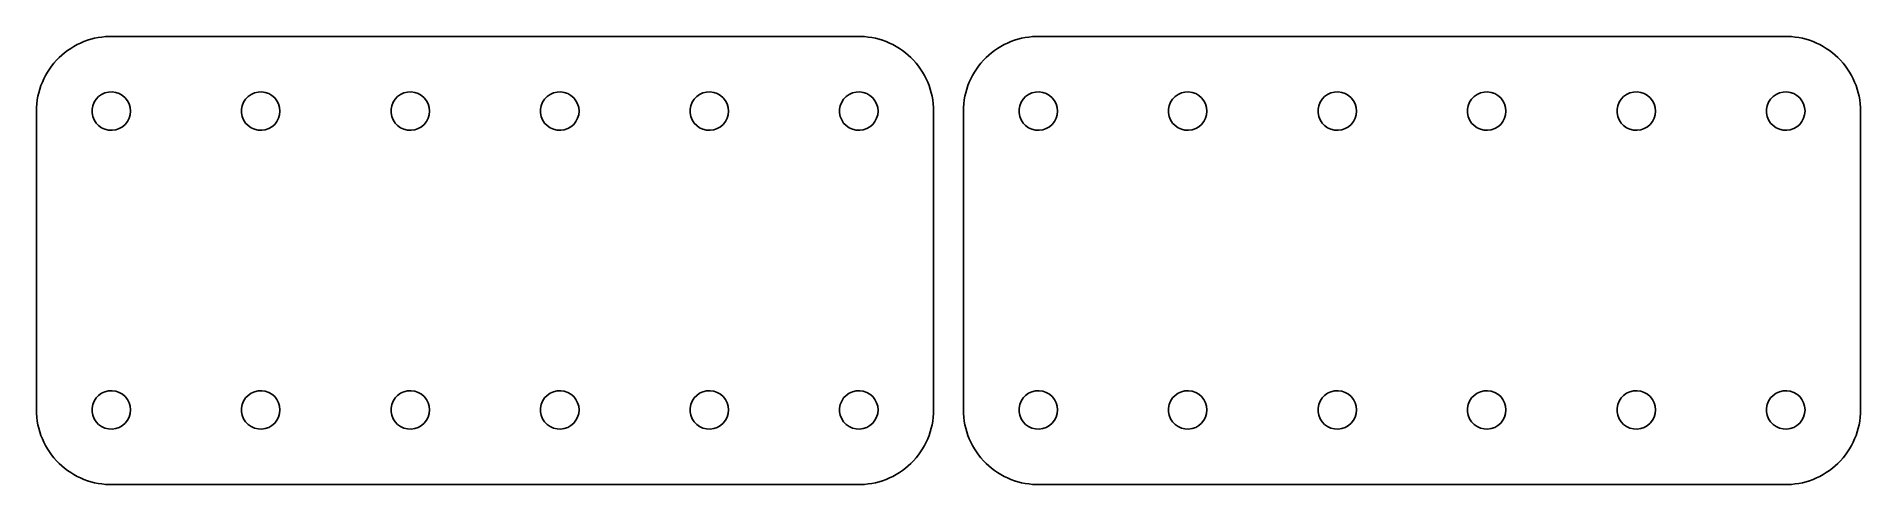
# Model space of a CAD drawing. Header units: metres. Extents: x -132 to 112, y -30 to 30.
import ezdxf

# ---------------------------------------------------------------- set-up
doc = ezdxf.new("R2010")
doc.units = ezdxf.units.M

msp = doc.modelspace()

# ---------------------------------------------------------------- linework, layer by layer
for p, q in [((-125.653, 29.3087), (-126.113, 29.1151)), ((-125.185, 29.4793), (-125.653, 29.3087)), ((-124.708, 29.6262), (-125.185, 29.4793)), ((-124.225, 29.7493), (-124.708, 29.6262)), ((-123.736, 29.8481), (-124.225, 29.7493)), ((-123.243, 29.9224), (-123.736, 29.8481)), ((-122.747, 29.972), (-123.243, 29.9224)), ((-122.249, 29.9969), (-122.747, 29.972)), ((-21.7507, 29.9969), (-122.249, 29.9969)), ((-21.2527, 29.972), (-21.7507, 29.9969)), ((-20.7566, 29.9224), (-21.2527, 29.972)), ((-20.2635, 29.8481), (-20.7566, 29.9224)), ((-19.7748, 29.7493), (-20.2635, 29.8481)), ((-19.2916, 29.6262), (-19.7748, 29.7493)), ((-18.8151, 29.4793), (-19.2916, 29.6262)), ((-18.3466, 29.3087), (-18.8151, 29.4793)), ((-17.8871, 29.1151), (-18.3466, 29.3087)), ((-1.6534, 29.3087), (-2.11287, 29.1151)), ((-1.18486, 29.4793), (-1.6534, 29.3087)), ((-0.7084, 29.6262), (-1.18486, 29.4793)), ((-0.2252, 29.7493), (-0.7084, 29.6262)), ((0.2635, 29.8481), (-0.2252, 29.7493)), ((0.75656, 29.9224), (0.2635, 29.8481)), ((1.25269, 29.972), (0.75656, 29.9224)), ((1.75069, 29.9969), (1.25269, 29.972)), ((102.249, 29.9969), (1.75069, 29.9969)), ((102.747, 29.972), (102.249, 29.9969)), ((103.243, 29.9224), (102.747, 29.972)), ((103.736, 29.8481), (103.243, 29.9224)), ((104.225, 29.7493), (103.736, 29.8481)), ((104.708, 29.6262), (104.225, 29.7493)), ((105.185, 29.4793), (104.708, 29.6262)), ((105.653, 29.3087), (105.185, 29.4793)), ((106.113, 29.1151), (105.653, 29.3087)), ((-128.982, 27.1587), (-129.331, 26.8017)), ((-128.617, 27.4978), (-128.982, 27.1587)), ((-128.235, 27.8183), (-128.617, 27.4978)), ((-127.837, 28.1194), (-128.235, 27.8183)), ((-127.425, 28.4003), (-127.837, 28.1194)), ((-127, 28.6602), (-127.425, 28.4003)), ((-126.562, 28.8987), (-127, 28.6602)), ((-126.113, 29.1151), (-126.562, 28.8987)), ((-17.4379, 28.8987), (-17.8871, 29.1151)), ((-17, 28.6602), (-17.4379, 28.8987)), ((-16.5745, 28.4003), (-17, 28.6602)), ((-16.1626, 28.1194), (-16.5745, 28.4003)), ((-15.7651, 27.8183), (-16.1626, 28.1194)), ((-15.3831, 27.4978), (-15.7651, 27.8183)), ((-15.0176, 27.1587), (-15.3831, 27.4978)), ((-14.6695, 26.8017), (-15.0176, 27.1587)), ((-4.98236, 27.1587), (-5.33051, 26.8017)), ((-4.61685, 27.4978), (-4.98236, 27.1587)), ((-4.23489, 27.8183), (-4.61685, 27.4978)), ((-3.83743, 28.1194), (-4.23489, 27.8183)), ((-3.42546, 28.4003), (-3.83743, 28.1194)), ((-3, 28.6602), (-3.42546, 28.4003)), ((-2.5621, 28.8987), (-3, 28.6602)), ((-2.11287, 29.1151), (-2.5621, 28.8987)), ((106.562, 28.8987), (106.113, 29.1151)), ((107, 28.6602), (106.562, 28.8987)), ((107.425, 28.4003), (107, 28.6602)), ((107.837, 28.1194), (107.425, 28.4003)), ((108.235, 27.8183), (107.837, 28.1194)), ((108.617, 27.4978), (108.235, 27.8183)), ((108.982, 27.1587), (108.617, 27.4978)), ((109.331, 26.8017), (108.982, 27.1587)), ((-130.782, 24.7825), (-131.01, 24.3388)), ((-130.533, 25.2143), (-130.782, 24.7825)), ((-130.262, 25.6332), (-130.533, 25.2143)), ((-129.971, 26.038), (-130.262, 25.6332)), ((-129.66, 26.4279), (-129.971, 26.038)), ((-129.331, 26.8017), (-129.66, 26.4279)), ((-14.3396, 26.4279), (-14.6695, 26.8017)), ((-14.0287, 26.038), (-14.3396, 26.4279)), ((-13.7376, 25.6332), (-14.0287, 26.038)), ((-13.4671, 25.2143), (-13.7376, 25.6332)), ((-13.2178, 24.7825), (-13.4671, 25.2143)), ((-12.9903, 24.3388), (-13.2178, 24.7825)), ((-6.78221, 24.7825), (-7.00967, 24.3388)), ((-6.5329, 25.2143), (-6.78221, 24.7825)), ((-6.26237, 25.6332), (-6.5329, 25.2143)), ((-5.97131, 26.038), (-6.26237, 25.6332)), ((-5.66043, 26.4279), (-5.97131, 26.038)), ((-5.33051, 26.8017), (-5.66043, 26.4279)), ((109.66, 26.4279), (109.331, 26.8017)), ((109.971, 26.038), (109.66, 26.4279)), ((110.262, 25.6332), (109.971, 26.038)), ((110.533, 25.2143), (110.262, 25.6332)), ((110.782, 24.7825), (110.533, 25.2143)), ((111.01, 24.3388), (110.782, 24.7825)), ((-131.802, 21.9815), (-131.888, 21.4904)), ((-131.691, 22.4676), (-131.802, 21.9815)), ((-131.556, 22.9475), (-131.691, 22.4676)), ((-131.397, 23.4202), (-131.556, 22.9475)), ((-131.215, 23.8843), (-131.397, 23.4202)), ((-131.01, 24.3388), (-131.215, 23.8843)), ((-123.686, 21.946), (-123.287, 22.23)), ((-123.287, 22.23), (-122.842, 22.4334)), ((-122.842, 22.4334), (-122.366, 22.5488)), ((-122.366, 22.5488), (-121.877, 22.5721)), ((-121.877, 22.5721), (-121.393, 22.5024)), ((-121.393, 22.5024), (-120.93, 22.3423)), ((-120.93, 22.3423), (-120.506, 22.0975)), ((-120.506, 22.0975), (-120.136, 21.7769)), ((-103.686, 21.946), (-103.287, 22.23)), ((-103.287, 22.23), (-102.842, 22.4334)), ((-102.842, 22.4334), (-102.366, 22.5488)), ((-102.366, 22.5488), (-101.877, 22.5721)), ((-101.877, 22.5721), (-101.393, 22.5024)), ((-101.393, 22.5024), (-100.93, 22.3423)), ((-100.93, 22.3423), (-100.506, 22.0975)), ((-100.506, 22.0975), (-100.136, 21.7769)), ((-83.6863, 21.946), (-83.2875, 22.23)), ((-83.2875, 22.23), (-82.8422, 22.4334)), ((-82.8422, 22.4334), (-82.3665, 22.5488)), ((-82.3665, 22.5488), (-81.8775, 22.5721)), ((-81.8775, 22.5721), (-81.3929, 22.5024)), ((-81.3929, 22.5024), (-80.9303, 22.3423)), ((-80.9303, 22.3423), (-80.5063, 22.0975)), ((-80.5063, 22.0975), (-80.1364, 21.7769)), ((-63.6863, 21.946), (-63.2875, 22.23)), ((-63.2875, 22.23), (-62.8422, 22.4334)), ((-62.8422, 22.4334), (-62.3665, 22.5488)), ((-62.3665, 22.5488), (-61.8775, 22.5721)), ((-61.8775, 22.5721), (-61.3929, 22.5024)), ((-61.3929, 22.5024), (-60.9303, 22.3423)), ((-60.9303, 22.3423), (-60.5063, 22.0975)), ((-60.5063, 22.0975), (-60.1364, 21.7769)), ((-43.6863, 21.946), (-43.2875, 22.23)), ((-43.2875, 22.23), (-42.8422, 22.4334)), ((-42.8422, 22.4334), (-42.3665, 22.5488)), ((-42.3665, 22.5488), (-41.8775, 22.5721)), ((-41.8775, 22.5721), (-41.3929, 22.5024)), ((-41.3929, 22.5024), (-40.9303, 22.3423)), ((-40.9303, 22.3423), (-40.5063, 22.0975)), ((-40.5063, 22.0975), (-40.1364, 21.7769)), ((-23.6863, 21.946), (-23.2875, 22.23)), ((-23.2875, 22.23), (-22.8422, 22.4334)), ((-22.8422, 22.4334), (-22.3665, 22.5488)), ((-22.3665, 22.5488), (-21.8775, 22.5721)), ((-21.8775, 22.5721), (-21.3929, 22.5024)), ((-21.3929, 22.5024), (-20.9303, 22.3423)), ((-20.9303, 22.3423), (-20.5063, 22.0975)), ((-20.5063, 22.0975), (-20.1364, 21.7769)), ((-12.7852, 23.8843), (-12.9903, 24.3388)), ((-12.6031, 23.4202), (-12.7852, 23.8843)), ((-12.4443, 22.9475), (-12.6031, 23.4202)), ((-12.3092, 22.4676), (-12.4443, 22.9475)), ((-12.1983, 21.9815), (-12.3092, 22.4676)), ((-12.1117, 21.4904), (-12.1983, 21.9815)), ((-7.80171, 21.9815), (-7.88831, 21.4904)), ((-7.69077, 22.4676), (-7.80171, 21.9815)), ((-7.55573, 22.9475), (-7.69077, 22.4676)), ((-7.39691, 23.4202), (-7.55573, 22.9475)), ((-7.21475, 23.8843), (-7.39691, 23.4202)), ((-7.00967, 24.3388), (-7.21475, 23.8843)), ((0.31372, 21.946), (0.71249, 22.23)), ((0.71249, 22.23), (1.15779, 22.4334)), ((1.15779, 22.4334), (1.63353, 22.5488)), ((1.63353, 22.5488), (2.12251, 22.5721)), ((2.12251, 22.5721), (2.60707, 22.5024)), ((2.60707, 22.5024), (3.06969, 22.3423)), ((3.06969, 22.3423), (3.49364, 22.0975)), ((3.49364, 22.0975), (3.8636, 21.7769)), ((20.3137, 21.946), (20.7125, 22.23)), ((20.7125, 22.23), (21.1578, 22.4334)), ((21.1578, 22.4334), (21.6335, 22.5488)), ((21.6335, 22.5488), (22.1225, 22.5721)), ((22.1225, 22.5721), (22.6071, 22.5024)), ((22.6071, 22.5024), (23.0697, 22.3423)), ((23.0697, 22.3423), (23.4936, 22.0975)), ((23.4936, 22.0975), (23.8636, 21.7769)), ((40.3137, 21.946), (40.7125, 22.23)), ((40.7125, 22.23), (41.1578, 22.4334)), ((41.1578, 22.4334), (41.6335, 22.5488)), ((41.6335, 22.5488), (42.1225, 22.5721)), ((42.1225, 22.5721), (42.6071, 22.5024)), ((42.6071, 22.5024), (43.0697, 22.3423)), ((43.0697, 22.3423), (43.4936, 22.0975)), ((43.4936, 22.0975), (43.8636, 21.7769)), ((60.3137, 21.946), (60.7125, 22.23)), ((60.7125, 22.23), (61.1578, 22.4334)), ((61.1578, 22.4334), (61.6335, 22.5488)), ((61.6335, 22.5488), (62.1225, 22.5721)), ((62.1225, 22.5721), (62.6071, 22.5024)), ((62.6071, 22.5024), (63.0697, 22.3423)), ((63.0697, 22.3423), (63.4936, 22.0975)), ((63.4936, 22.0975), (63.8636, 21.7769)), ((80.3137, 21.946), (80.7125, 22.23)), ((80.7125, 22.23), (81.1578, 22.4334)), ((81.1578, 22.4334), (81.6335, 22.5488)), ((81.6335, 22.5488), (82.1225, 22.5721)), ((82.1225, 22.5721), (82.6071, 22.5024)), ((82.6071, 22.5024), (83.0697, 22.3423)), ((83.0697, 22.3423), (83.4936, 22.0975)), ((83.4936, 22.0975), (83.8636, 21.7769)), ((100.314, 21.946), (100.712, 22.23)), ((100.712, 22.23), (101.158, 22.4334)), ((101.158, 22.4334), (101.634, 22.5488)), ((101.634, 22.5488), (102.123, 22.5721)), ((102.123, 22.5721), (102.607, 22.5024)), ((102.607, 22.5024), (103.07, 22.3423)), ((103.07, 22.3423), (103.494, 22.0975)), ((103.494, 22.0975), (103.864, 21.7769)), ((111.215, 23.8843), (111.01, 24.3388)), ((111.397, 23.4202), (111.215, 23.8843)), ((111.556, 22.9475), (111.397, 23.4202)), ((111.691, 22.4676), (111.556, 22.9475)), ((111.802, 21.9815), (111.691, 22.4676)), ((111.888, 21.4904), (111.802, 21.9815)), ((-131.988, 20.4985), (-132, 20)), ((-132, 20), (-132, -20)), ((-131.95, 20.9957), (-131.988, 20.4985)), ((-131.888, 21.4904), (-131.95, 20.9957)), ((-124.563, 20.2448), (-124.471, 20.7254)), ((-124.563, 19.7552), (-124.563, 20.2448)), ((-124.471, 19.2745), (-124.563, 19.7552)), ((-124.471, 20.7254), (-124.289, 21.1799)), ((-124.289, 21.1799), (-124.024, 21.5918)), ((-124.024, 21.5918), (-123.686, 21.946)), ((-120.136, 21.7769), (-119.834, 21.3922)), ((-119.834, 21.3922), (-119.609, 20.957)), ((-119.609, 20.957), (-119.472, 20.4873)), ((-119.472, 20.4873), (-119.425, 20)), ((-119.425, 20), (-119.472, 19.5127)), ((-104.563, 20.2448), (-104.471, 20.7254)), ((-104.563, 19.7552), (-104.563, 20.2448)), ((-104.471, 19.2745), (-104.563, 19.7552)), ((-104.471, 20.7254), (-104.289, 21.1799)), ((-104.289, 21.1799), (-104.024, 21.5918)), ((-104.024, 21.5918), (-103.686, 21.946)), ((-100.136, 21.7769), (-99.8338, 21.3922)), ((-99.8338, 21.3922), (-99.6095, 20.957)), ((-99.6095, 20.957), (-99.4715, 20.4873)), ((-99.4715, 20.4873), (-99.425, 20)), ((-99.425, 20), (-99.4715, 19.5127)), ((-84.5633, 20.2448), (-84.4707, 20.7254)), ((-84.5633, 19.7552), (-84.5633, 20.2448)), ((-84.4707, 19.2745), (-84.5633, 19.7552)), ((-84.4707, 20.7254), (-84.2887, 21.1799)), ((-84.2887, 21.1799), (-84.0241, 21.5918)), ((-84.0241, 21.5918), (-83.6863, 21.946)), ((-80.1364, 21.7769), (-79.8338, 21.3922)), ((-79.8338, 21.3922), (-79.6095, 20.957)), ((-79.6095, 20.957), (-79.4715, 20.4873)), ((-79.4715, 20.4873), (-79.425, 20)), ((-79.425, 20), (-79.4715, 19.5127)), ((-64.5633, 20.2448), (-64.4707, 20.7254)), ((-64.5633, 19.7552), (-64.5633, 20.2448)), ((-64.4707, 19.2745), (-64.5633, 19.7552)), ((-64.4707, 20.7254), (-64.2887, 21.1799)), ((-64.2887, 21.1799), (-64.0241, 21.5918)), ((-64.0241, 21.5918), (-63.6863, 21.946)), ((-60.1364, 21.7769), (-59.8338, 21.3922)), ((-59.8338, 21.3922), (-59.6095, 20.957)), ((-59.6095, 20.957), (-59.4715, 20.4873)), ((-59.4715, 20.4873), (-59.425, 20)), ((-59.425, 20), (-59.4715, 19.5127)), ((-44.5633, 20.2448), (-44.4707, 20.7254)), ((-44.5633, 19.7552), (-44.5633, 20.2448)), ((-44.4707, 19.2745), (-44.5633, 19.7552)), ((-44.4707, 20.7254), (-44.2887, 21.1799)), ((-44.2887, 21.1799), (-44.0241, 21.5918)), ((-44.0241, 21.5918), (-43.6863, 21.946)), ((-40.1364, 21.7769), (-39.8338, 21.3922)), ((-39.8338, 21.3922), (-39.6095, 20.957)), ((-39.6095, 20.957), (-39.4715, 20.4873)), ((-39.4715, 20.4873), (-39.425, 20)), ((-39.425, 20), (-39.4715, 19.5127)), ((-24.5633, 20.2448), (-24.4707, 20.7254)), ((-24.5633, 19.7552), (-24.5633, 20.2448)), ((-24.4707, 19.2745), (-24.5633, 19.7552)), ((-24.4707, 20.7254), (-24.2887, 21.1799)), ((-24.2887, 21.1799), (-24.0241, 21.5918)), ((-24.0241, 21.5918), (-23.6863, 21.946)), ((-20.1364, 21.7769), (-19.8338, 21.3922)), ((-19.8338, 21.3922), (-19.6095, 20.957)), ((-19.6095, 20.957), (-19.4715, 20.4873)), ((-19.4715, 20.4873), (-19.425, 20)), ((-19.425, 20), (-19.4715, 19.5127)), ((-12.0497, 20.9957), (-12.1117, 21.4904)), ((-12.0124, 20.4985), (-12.0497, 20.9957)), ((-12, 20), (-12.0124, 20.4985)), ((-12, -20), (-12, 20)), ((-7.98756, 20.4985), (-8, 20)), ((-8, 20), (-8, -20)), ((-7.9503, 20.9957), (-7.98756, 20.4985)), ((-7.88831, 21.4904), (-7.9503, 20.9957)), ((-0.56334, 20.2448), (-0.47069, 20.7254)), ((-0.56334, 19.7552), (-0.56334, 20.2448)), ((-0.47069, 19.2745), (-0.56334, 19.7552)), ((-0.47069, 20.7254), (-0.28874, 21.1799)), ((-0.28874, 21.1799), (-0.02408, 21.5918)), ((-0.02408, 21.5918), (0.31372, 21.946)), ((3.8636, 21.7769), (4.16621, 21.3922)), ((4.16621, 21.3922), (4.39053, 20.957)), ((4.39053, 20.957), (4.52846, 20.4873)), ((4.52846, 20.4873), (4.575, 20)), ((4.575, 20), (4.52846, 19.5127)), ((19.4367, 20.2448), (19.5293, 20.7254)), ((19.4367, 19.7552), (19.4367, 20.2448)), ((19.5293, 19.2745), (19.4367, 19.7552)), ((19.5293, 20.7254), (19.7112, 21.1799)), ((19.7112, 21.1799), (19.9759, 21.5918)), ((19.9759, 21.5918), (20.3137, 21.946)), ((23.8636, 21.7769), (24.1662, 21.3922)), ((24.1662, 21.3922), (24.3905, 20.957)), ((24.3905, 20.957), (24.5285, 20.4873)), ((24.5285, 20.4873), (24.575, 20)), ((24.575, 20), (24.5285, 19.5127)), ((39.4367, 20.2448), (39.5293, 20.7254)), ((39.4367, 19.7552), (39.4367, 20.2448)), ((39.5293, 19.2745), (39.4367, 19.7552)), ((39.5293, 20.7254), (39.7112, 21.1799)), ((39.7112, 21.1799), (39.9759, 21.5918)), ((39.9759, 21.5918), (40.3137, 21.946)), ((43.8636, 21.7769), (44.1662, 21.3922)), ((44.1662, 21.3922), (44.3905, 20.957)), ((44.3905, 20.957), (44.5285, 20.4873)), ((44.5285, 20.4873), (44.575, 20)), ((44.575, 20), (44.5285, 19.5127)), ((59.4367, 20.2448), (59.5293, 20.7254)), ((59.4367, 19.7552), (59.4367, 20.2448)), ((59.5293, 19.2745), (59.4367, 19.7552)), ((59.5293, 20.7254), (59.7112, 21.1799)), ((59.7112, 21.1799), (59.9759, 21.5918)), ((59.9759, 21.5918), (60.3137, 21.946)), ((63.8636, 21.7769), (64.1662, 21.3922)), ((64.1662, 21.3922), (64.3905, 20.957)), ((64.3905, 20.957), (64.5285, 20.4873)), ((64.5285, 20.4873), (64.575, 20)), ((64.575, 20), (64.5285, 19.5127)), ((79.4367, 20.2448), (79.5293, 20.7254)), ((79.4367, 19.7552), (79.4367, 20.2448)), ((79.5293, 19.2745), (79.4367, 19.7552)), ((79.5293, 20.7254), (79.7112, 21.1799)), ((79.7112, 21.1799), (79.9759, 21.5918)), ((79.9759, 21.5918), (80.3137, 21.946)), ((83.8636, 21.7769), (84.1662, 21.3922)), ((84.1662, 21.3922), (84.3905, 20.957)), ((84.3905, 20.957), (84.5285, 20.4873)), ((84.5285, 20.4873), (84.575, 20)), ((84.575, 20), (84.5285, 19.5127)), ((99.4367, 20.2448), (99.5293, 20.7254)), ((99.4367, 19.7552), (99.4367, 20.2448)), ((99.5293, 19.2745), (99.4367, 19.7552)), ((99.5293, 20.7254), (99.7112, 21.1799)), ((99.7112, 21.1799), (99.9759, 21.5918)), ((99.9759, 21.5918), (100.314, 21.946)), ((103.864, 21.7769), (104.166, 21.3922)), ((104.166, 21.3922), (104.391, 20.957)), ((104.391, 20.957), (104.528, 20.4873)), ((104.528, 20.4873), (104.575, 20)), ((104.575, 20), (104.528, 19.5127)), ((111.95, 20.9957), (111.888, 21.4904)), ((111.988, 20.4985), (111.95, 20.9957)), ((112, 20), (111.988, 20.4985)), ((112, -20), (112, 20)), ((-124.289, 18.8201), (-124.471, 19.2745)), ((-124.024, 18.4082), (-124.289, 18.8201)), ((-123.686, 18.0539), (-124.024, 18.4082)), ((-123.287, 17.77), (-123.686, 18.0539)), ((-122.842, 17.5666), (-123.287, 17.77)), ((-122.366, 17.4512), (-122.842, 17.5666)), ((-121.877, 17.4279), (-122.366, 17.4512)), ((-121.393, 17.4976), (-121.877, 17.4279)), ((-120.93, 17.6577), (-121.393, 17.4976)), ((-120.506, 17.9025), (-120.93, 17.6577)), ((-120.136, 18.223), (-120.506, 17.9025)), ((-119.834, 18.6078), (-120.136, 18.223)), ((-119.609, 19.043), (-119.834, 18.6078)), ((-119.472, 19.5127), (-119.609, 19.043)), ((-104.289, 18.8201), (-104.471, 19.2745)), ((-104.024, 18.4082), (-104.289, 18.8201)), ((-103.686, 18.0539), (-104.024, 18.4082)), ((-103.287, 17.77), (-103.686, 18.0539)), ((-102.842, 17.5666), (-103.287, 17.77)), ((-102.366, 17.4512), (-102.842, 17.5666)), ((-101.877, 17.4279), (-102.366, 17.4512)), ((-101.393, 17.4976), (-101.877, 17.4279)), ((-100.93, 17.6577), (-101.393, 17.4976)), ((-100.506, 17.9025), (-100.93, 17.6577)), ((-100.136, 18.223), (-100.506, 17.9025)), ((-99.8338, 18.6078), (-100.136, 18.223)), ((-99.6095, 19.043), (-99.8338, 18.6078)), ((-99.4715, 19.5127), (-99.6095, 19.043)), ((-84.2887, 18.8201), (-84.4707, 19.2745)), ((-84.0241, 18.4082), (-84.2887, 18.8201)), ((-83.6863, 18.0539), (-84.0241, 18.4082)), ((-83.2875, 17.77), (-83.6863, 18.0539)), ((-82.8422, 17.5666), (-83.2875, 17.77)), ((-82.3665, 17.4512), (-82.8422, 17.5666)), ((-81.8775, 17.4279), (-82.3665, 17.4512)), ((-81.3929, 17.4976), (-81.8775, 17.4279)), ((-80.9303, 17.6577), (-81.3929, 17.4976)), ((-80.5063, 17.9025), (-80.9303, 17.6577)), ((-80.1364, 18.223), (-80.5063, 17.9025)), ((-79.8338, 18.6078), (-80.1364, 18.223)), ((-79.6095, 19.043), (-79.8338, 18.6078)), ((-79.4715, 19.5127), (-79.6095, 19.043)), ((-64.2887, 18.8201), (-64.4707, 19.2745)), ((-64.0241, 18.4082), (-64.2887, 18.8201)), ((-63.6863, 18.0539), (-64.0241, 18.4082)), ((-63.2875, 17.77), (-63.6863, 18.0539)), ((-62.8422, 17.5666), (-63.2875, 17.77)), ((-62.3665, 17.4512), (-62.8422, 17.5666)), ((-61.8775, 17.4279), (-62.3665, 17.4512)), ((-61.3929, 17.4976), (-61.8775, 17.4279)), ((-60.9303, 17.6577), (-61.3929, 17.4976)), ((-60.5063, 17.9025), (-60.9303, 17.6577)), ((-60.1364, 18.223), (-60.5063, 17.9025)), ((-59.8338, 18.6078), (-60.1364, 18.223)), ((-59.6095, 19.043), (-59.8338, 18.6078)), ((-59.4715, 19.5127), (-59.6095, 19.043)), ((-44.2887, 18.8201), (-44.4707, 19.2745)), ((-44.0241, 18.4082), (-44.2887, 18.8201)), ((-43.6863, 18.0539), (-44.0241, 18.4082)), ((-43.2875, 17.77), (-43.6863, 18.0539)), ((-42.8422, 17.5666), (-43.2875, 17.77)), ((-42.3665, 17.4512), (-42.8422, 17.5666)), ((-41.8775, 17.4279), (-42.3665, 17.4512)), ((-41.3929, 17.4976), (-41.8775, 17.4279)), ((-40.9303, 17.6577), (-41.3929, 17.4976)), ((-40.5063, 17.9025), (-40.9303, 17.6577)), ((-40.1364, 18.223), (-40.5063, 17.9025)), ((-39.8338, 18.6078), (-40.1364, 18.223)), ((-39.6095, 19.043), (-39.8338, 18.6078)), ((-39.4715, 19.5127), (-39.6095, 19.043)), ((-24.2887, 18.8201), (-24.4707, 19.2745)), ((-24.0241, 18.4082), (-24.2887, 18.8201)), ((-23.6863, 18.0539), (-24.0241, 18.4082)), ((-23.2875, 17.77), (-23.6863, 18.0539)), ((-22.8422, 17.5666), (-23.2875, 17.77)), ((-22.3665, 17.4512), (-22.8422, 17.5666)), ((-21.8775, 17.4279), (-22.3665, 17.4512)), ((-21.3929, 17.4976), (-21.8775, 17.4279)), ((-20.9303, 17.6577), (-21.3929, 17.4976)), ((-20.5063, 17.9025), (-20.9303, 17.6577)), ((-20.1364, 18.223), (-20.5063, 17.9025)), ((-19.8338, 18.6078), (-20.1364, 18.223)), ((-19.6095, 19.043), (-19.8338, 18.6078)), ((-19.4715, 19.5127), (-19.6095, 19.043)), ((-0.28874, 18.8201), (-0.47069, 19.2745)), ((-0.02408, 18.4082), (-0.28874, 18.8201)), ((0.31372, 18.0539), (-0.02408, 18.4082)), ((0.71249, 17.77), (0.31372, 18.0539)), ((1.15779, 17.5666), (0.71249, 17.77)), ((1.63353, 17.4512), (1.15779, 17.5666)), ((2.12251, 17.4279), (1.63353, 17.4512)), ((2.60707, 17.4976), (2.12251, 17.4279)), ((3.06969, 17.6577), (2.60707, 17.4976)), ((3.49364, 17.9025), (3.06969, 17.6577)), ((3.8636, 18.223), (3.49364, 17.9025)), ((4.16621, 18.6078), (3.8636, 18.223)), ((4.39053, 19.043), (4.16621, 18.6078)), ((4.52846, 19.5127), (4.39053, 19.043)), ((19.7112, 18.8201), (19.5293, 19.2745)), ((19.9759, 18.4082), (19.7112, 18.8201)), ((20.3137, 18.0539), (19.9759, 18.4082)), ((20.7125, 17.77), (20.3137, 18.0539)), ((21.1578, 17.5666), (20.7125, 17.77)), ((21.6335, 17.4512), (21.1578, 17.5666)), ((22.1225, 17.4279), (21.6335, 17.4512)), ((22.6071, 17.4976), (22.1225, 17.4279)), ((23.0697, 17.6577), (22.6071, 17.4976)), ((23.4936, 17.9025), (23.0697, 17.6577)), ((23.8636, 18.223), (23.4936, 17.9025)), ((24.1662, 18.6078), (23.8636, 18.223)), ((24.3905, 19.043), (24.1662, 18.6078)), ((24.5285, 19.5127), (24.3905, 19.043)), ((39.7112, 18.8201), (39.5293, 19.2745)), ((39.9759, 18.4082), (39.7112, 18.8201)), ((40.3137, 18.0539), (39.9759, 18.4082)), ((40.7125, 17.77), (40.3137, 18.0539)), ((41.1578, 17.5666), (40.7125, 17.77)), ((41.6335, 17.4512), (41.1578, 17.5666)), ((42.1225, 17.4279), (41.6335, 17.4512)), ((42.6071, 17.4976), (42.1225, 17.4279)), ((43.0697, 17.6577), (42.6071, 17.4976)), ((43.4936, 17.9025), (43.0697, 17.6577)), ((43.8636, 18.223), (43.4936, 17.9025)), ((44.1662, 18.6078), (43.8636, 18.223)), ((44.3905, 19.043), (44.1662, 18.6078)), ((44.5285, 19.5127), (44.3905, 19.043)), ((59.7112, 18.8201), (59.5293, 19.2745)), ((59.9759, 18.4082), (59.7112, 18.8201)), ((60.3137, 18.0539), (59.9759, 18.4082)), ((60.7125, 17.77), (60.3137, 18.0539)), ((61.1578, 17.5666), (60.7125, 17.77)), ((61.6335, 17.4512), (61.1578, 17.5666)), ((62.1225, 17.4279), (61.6335, 17.4512)), ((62.6071, 17.4976), (62.1225, 17.4279)), ((63.0697, 17.6577), (62.6071, 17.4976)), ((63.4936, 17.9025), (63.0697, 17.6577)), ((63.8636, 18.223), (63.4936, 17.9025)), ((64.1662, 18.6078), (63.8636, 18.223)), ((64.3905, 19.043), (64.1662, 18.6078)), ((64.5285, 19.5127), (64.3905, 19.043)), ((79.7112, 18.8201), (79.5293, 19.2745)), ((79.9759, 18.4082), (79.7112, 18.8201)), ((80.3137, 18.0539), (79.9759, 18.4082)), ((80.7125, 17.77), (80.3137, 18.0539)), ((81.1578, 17.5666), (80.7125, 17.77)), ((81.6335, 17.4512), (81.1578, 17.5666)), ((82.1225, 17.4279), (81.6335, 17.4512)), ((82.6071, 17.4976), (82.1225, 17.4279)), ((83.0697, 17.6577), (82.6071, 17.4976)), ((83.4936, 17.9025), (83.0697, 17.6577)), ((83.8636, 18.223), (83.4936, 17.9025)), ((84.1662, 18.6078), (83.8636, 18.223)), ((84.3905, 19.043), (84.1662, 18.6078)), ((84.5285, 19.5127), (84.3905, 19.043)), ((99.7112, 18.8201), (99.5293, 19.2745)), ((99.9759, 18.4082), (99.7112, 18.8201)), ((100.314, 18.0539), (99.9759, 18.4082)), ((100.712, 17.77), (100.314, 18.0539)), ((101.158, 17.5666), (100.712, 17.77)), ((101.634, 17.4512), (101.158, 17.5666)), ((102.123, 17.4279), (101.634, 17.4512)), ((102.607, 17.4976), (102.123, 17.4279)), ((103.07, 17.6577), (102.607, 17.4976)), ((103.494, 17.9025), (103.07, 17.6577)), ((103.864, 18.223), (103.494, 17.9025)), ((104.166, 18.6078), (103.864, 18.223)), ((104.391, 19.043), (104.166, 18.6078)), ((104.528, 19.5127), (104.391, 19.043)), ((-124.563, -19.7552), (-124.471, -19.2745)), ((-124.471, -19.2745), (-124.289, -18.8201)), ((-124.289, -18.8201), (-124.024, -18.4082)), ((-124.024, -18.4082), (-123.686, -18.0539)), ((-123.686, -18.0539), (-123.287, -17.77)), ((-123.287, -17.77), (-122.842, -17.5666)), ((-122.842, -17.5666), (-122.366, -17.4512)), ((-122.366, -17.4512), (-121.877, -17.4279)), ((-121.877, -17.4279), (-121.393, -17.4976)), ((-121.393, -17.4976), (-120.93, -17.6577)), ((-120.93, -17.6577), (-120.506, -17.9025)), ((-120.506, -17.9025), (-120.136, -18.223)), ((-120.136, -18.223), (-119.834, -18.6078)), ((-119.834, -18.6078), (-119.609, -19.043)), ((-119.609, -19.043), (-119.472, -19.5127)), ((-119.472, -19.5127), (-119.425, -20)), ((-104.563, -19.7552), (-104.471, -19.2745)), ((-104.471, -19.2745), (-104.289, -18.8201)), ((-104.289, -18.8201), (-104.024, -18.4082)), ((-104.024, -18.4082), (-103.686, -18.0539)), ((-103.686, -18.0539), (-103.287, -17.77)), ((-103.287, -17.77), (-102.842, -17.5666)), ((-102.842, -17.5666), (-102.366, -17.4512)), ((-102.366, -17.4512), (-101.877, -17.4279)), ((-101.877, -17.4279), (-101.393, -17.4976)), ((-101.393, -17.4976), (-100.93, -17.6577)), ((-100.93, -17.6577), (-100.506, -17.9025)), ((-100.506, -17.9025), (-100.136, -18.223)), ((-100.136, -18.223), (-99.8338, -18.6078)), ((-99.8338, -18.6078), (-99.6095, -19.043)), ((-99.6095, -19.043), (-99.4715, -19.5127)), ((-99.4715, -19.5127), (-99.425, -20)), ((-84.5633, -19.7552), (-84.4707, -19.2745)), ((-84.4707, -19.2745), (-84.2887, -18.8201)), ((-84.2887, -18.8201), (-84.0241, -18.4082)), ((-84.0241, -18.4082), (-83.6863, -18.0539)), ((-83.6863, -18.0539), (-83.2875, -17.77)), ((-83.2875, -17.77), (-82.8422, -17.5666)), ((-82.8422, -17.5666), (-82.3665, -17.4512)), ((-82.3665, -17.4512), (-81.8775, -17.4279)), ((-81.8775, -17.4279), (-81.3929, -17.4976)), ((-81.3929, -17.4976), (-80.9303, -17.6577)), ((-80.9303, -17.6577), (-80.5063, -17.9025)), ((-80.5063, -17.9025), (-80.1364, -18.223)), ((-80.1364, -18.223), (-79.8338, -18.6078)), ((-79.8338, -18.6078), (-79.6095, -19.043)), ((-79.6095, -19.043), (-79.4715, -19.5127)), ((-79.4715, -19.5127), (-79.425, -20)), ((-64.5633, -19.7552), (-64.4707, -19.2745)), ((-64.4707, -19.2745), (-64.2887, -18.8201)), ((-64.2887, -18.8201), (-64.0241, -18.4082)), ((-64.0241, -18.4082), (-63.6863, -18.0539)), ((-63.6863, -18.0539), (-63.2875, -17.77)), ((-63.2875, -17.77), (-62.8422, -17.5666)), ((-62.8422, -17.5666), (-62.3665, -17.4512)), ((-62.3665, -17.4512), (-61.8775, -17.4279)), ((-61.8775, -17.4279), (-61.3929, -17.4976)), ((-61.3929, -17.4976), (-60.9303, -17.6577)), ((-60.9303, -17.6577), (-60.5063, -17.9025)), ((-60.5063, -17.9025), (-60.1364, -18.223)), ((-60.1364, -18.223), (-59.8338, -18.6078)), ((-59.8338, -18.6078), (-59.6095, -19.043)), ((-59.6095, -19.043), (-59.4715, -19.5127)), ((-59.4715, -19.5127), (-59.425, -20)), ((-44.5633, -19.7552), (-44.4707, -19.2745)), ((-44.4707, -19.2745), (-44.2887, -18.8201)), ((-44.2887, -18.8201), (-44.0241, -18.4082)), ((-44.0241, -18.4082), (-43.6863, -18.0539)), ((-43.6863, -18.0539), (-43.2875, -17.77)), ((-43.2875, -17.77), (-42.8422, -17.5666)), ((-42.8422, -17.5666), (-42.3665, -17.4512)), ((-42.3665, -17.4512), (-41.8775, -17.4279)), ((-41.8775, -17.4279), (-41.3929, -17.4976)), ((-41.3929, -17.4976), (-40.9303, -17.6577)), ((-40.9303, -17.6577), (-40.5063, -17.9025)), ((-40.5063, -17.9025), (-40.1364, -18.223)), ((-40.1364, -18.223), (-39.8338, -18.6078)), ((-39.8338, -18.6078), (-39.6095, -19.043)), ((-39.6095, -19.043), (-39.4715, -19.5127)), ((-39.4715, -19.5127), (-39.425, -20)), ((-24.5633, -19.7552), (-24.4707, -19.2745)), ((-24.4707, -19.2745), (-24.2887, -18.8201)), ((-24.2887, -18.8201), (-24.0241, -18.4082)), ((-24.0241, -18.4082), (-23.6863, -18.0539)), ((-23.6863, -18.0539), (-23.2875, -17.77)), ((-23.2875, -17.77), (-22.8422, -17.5666)), ((-22.8422, -17.5666), (-22.3665, -17.4512)), ((-22.3665, -17.4512), (-21.8775, -17.4279)), ((-21.8775, -17.4279), (-21.3929, -17.4976)), ((-21.3929, -17.4976), (-20.9303, -17.6577)), ((-20.9303, -17.6577), (-20.5063, -17.9025)), ((-20.5063, -17.9025), (-20.1364, -18.223)), ((-20.1364, -18.223), (-19.8338, -18.6078)), ((-19.8338, -18.6078), (-19.6095, -19.043)), ((-19.6095, -19.043), (-19.4715, -19.5127)), ((-19.4715, -19.5127), (-19.425, -20)), ((-0.56334, -19.7552), (-0.47069, -19.2745)), ((-0.47069, -19.2745), (-0.28874, -18.8201)), ((-0.28874, -18.8201), (-0.02408, -18.4082)), ((-0.02408, -18.4082), (0.31372, -18.0539)), ((0.31372, -18.0539), (0.71249, -17.77)), ((0.71249, -17.77), (1.15779, -17.5666)), ((1.15779, -17.5666), (1.63353, -17.4512)), ((1.63353, -17.4512), (2.12251, -17.4279)), ((2.12251, -17.4279), (2.60707, -17.4976)), ((2.60707, -17.4976), (3.06969, -17.6577)), ((3.06969, -17.6577), (3.49364, -17.9025)), ((3.49364, -17.9025), (3.8636, -18.223)), ((3.8636, -18.223), (4.16621, -18.6078)), ((4.16621, -18.6078), (4.39053, -19.043)), ((4.39053, -19.043), (4.52846, -19.5127)), ((4.52846, -19.5127), (4.575, -20)), ((19.4367, -19.7552), (19.5293, -19.2745)), ((19.5293, -19.2745), (19.7112, -18.8201)), ((19.7112, -18.8201), (19.9759, -18.4082)), ((19.9759, -18.4082), (20.3137, -18.0539)), ((20.3137, -18.0539), (20.7125, -17.77)), ((20.7125, -17.77), (21.1578, -17.5666)), ((21.1578, -17.5666), (21.6335, -17.4512)), ((21.6335, -17.4512), (22.1225, -17.4279)), ((22.1225, -17.4279), (22.6071, -17.4976)), ((22.6071, -17.4976), (23.0697, -17.6577)), ((23.0697, -17.6577), (23.4936, -17.9025)), ((23.4936, -17.9025), (23.8636, -18.223)), ((23.8636, -18.223), (24.1662, -18.6078)), ((24.1662, -18.6078), (24.3905, -19.043)), ((24.3905, -19.043), (24.5285, -19.5127)), ((24.5285, -19.5127), (24.575, -20)), ((39.4367, -19.7552), (39.5293, -19.2745)), ((39.5293, -19.2745), (39.7112, -18.8201)), ((39.7112, -18.8201), (39.9759, -18.4082)), ((39.9759, -18.4082), (40.3137, -18.0539)), ((40.3137, -18.0539), (40.7125, -17.77)), ((40.7125, -17.77), (41.1578, -17.5666)), ((41.1578, -17.5666), (41.6335, -17.4512)), ((41.6335, -17.4512), (42.1225, -17.4279)), ((42.1225, -17.4279), (42.6071, -17.4976)), ((42.6071, -17.4976), (43.0697, -17.6577)), ((43.0697, -17.6577), (43.4936, -17.9025)), ((43.4936, -17.9025), (43.8636, -18.223)), ((43.8636, -18.223), (44.1662, -18.6078)), ((44.1662, -18.6078), (44.3905, -19.043)), ((44.3905, -19.043), (44.5285, -19.5127)), ((44.5285, -19.5127), (44.575, -20)), ((59.4367, -19.7552), (59.5293, -19.2745)), ((59.5293, -19.2745), (59.7112, -18.8201)), ((59.7112, -18.8201), (59.9759, -18.4082)), ((59.9759, -18.4082), (60.3137, -18.0539)), ((60.3137, -18.0539), (60.7125, -17.77)), ((60.7125, -17.77), (61.1578, -17.5666)), ((61.1578, -17.5666), (61.6335, -17.4512)), ((61.6335, -17.4512), (62.1225, -17.4279)), ((62.1225, -17.4279), (62.6071, -17.4976)), ((62.6071, -17.4976), (63.0697, -17.6577)), ((63.0697, -17.6577), (63.4936, -17.9025)), ((63.4936, -17.9025), (63.8636, -18.223)), ((63.8636, -18.223), (64.1662, -18.6078)), ((64.1662, -18.6078), (64.3905, -19.043)), ((64.3905, -19.043), (64.5285, -19.5127)), ((64.5285, -19.5127), (64.575, -20)), ((79.4367, -19.7552), (79.5293, -19.2745)), ((79.5293, -19.2745), (79.7112, -18.8201)), ((79.7112, -18.8201), (79.9759, -18.4082)), ((79.9759, -18.4082), (80.3137, -18.0539)), ((80.3137, -18.0539), (80.7125, -17.77)), ((80.7125, -17.77), (81.1578, -17.5666)), ((81.1578, -17.5666), (81.6335, -17.4512)), ((81.6335, -17.4512), (82.1225, -17.4279)), ((82.1225, -17.4279), (82.6071, -17.4976)), ((82.6071, -17.4976), (83.0697, -17.6577)), ((83.0697, -17.6577), (83.4936, -17.9025)), ((83.4936, -17.9025), (83.8636, -18.223)), ((83.8636, -18.223), (84.1662, -18.6078)), ((84.1662, -18.6078), (84.3905, -19.043)), ((84.3905, -19.043), (84.5285, -19.5127)), ((84.5285, -19.5127), (84.575, -20)), ((99.4367, -19.7552), (99.5293, -19.2745)), ((99.5293, -19.2745), (99.7112, -18.8201)), ((99.7112, -18.8201), (99.9759, -18.4082)), ((99.9759, -18.4082), (100.314, -18.0539)), ((100.314, -18.0539), (100.712, -17.77)), ((100.712, -17.77), (101.158, -17.5666)), ((101.158, -17.5666), (101.634, -17.4512)), ((101.634, -17.4512), (102.123, -17.4279)), ((102.123, -17.4279), (102.607, -17.4976)), ((102.607, -17.4976), (103.07, -17.6577)), ((103.07, -17.6577), (103.494, -17.9025)), ((103.494, -17.9025), (103.864, -18.223)), ((103.864, -18.223), (104.166, -18.6078)), ((104.166, -18.6078), (104.391, -19.043)), ((104.391, -19.043), (104.528, -19.5127)), ((104.528, -19.5127), (104.575, -20)), ((-132, -20), (-131.988, -20.4985)), ((-131.988, -20.4985), (-131.95, -20.9957)), ((-131.95, -20.9957), (-131.888, -21.4904)), ((-131.888, -21.4904), (-131.802, -21.9815)), ((-124.563, -20.2448), (-124.563, -19.7552)), ((-124.471, -20.7254), (-124.563, -20.2448)), ((-124.289, -21.1799), (-124.471, -20.7254)), ((-124.024, -21.5918), (-124.289, -21.1799)), ((-123.686, -21.946), (-124.024, -21.5918)), ((-123.287, -22.23), (-123.686, -21.946)), ((-120.136, -21.7769), (-120.506, -22.0975)), ((-119.834, -21.3922), (-120.136, -21.7769)), ((-119.609, -20.957), (-119.834, -21.3922)), ((-119.472, -20.4873), (-119.609, -20.957)), ((-119.425, -20), (-119.472, -20.4873)), ((-104.563, -20.2448), (-104.563, -19.7552)), ((-104.471, -20.7254), (-104.563, -20.2448)), ((-104.289, -21.1799), (-104.471, -20.7254)), ((-104.024, -21.5918), (-104.289, -21.1799)), ((-103.686, -21.946), (-104.024, -21.5918)), ((-103.287, -22.23), (-103.686, -21.946)), ((-100.136, -21.7769), (-100.506, -22.0975)), ((-99.8338, -21.3922), (-100.136, -21.7769)), ((-99.6095, -20.957), (-99.8338, -21.3922)), ((-99.4715, -20.4873), (-99.6095, -20.957)), ((-99.425, -20), (-99.4715, -20.4873)), ((-84.5633, -20.2448), (-84.5633, -19.7552)), ((-84.4707, -20.7254), (-84.5633, -20.2448)), ((-84.2887, -21.1799), (-84.4707, -20.7254)), ((-84.0241, -21.5918), (-84.2887, -21.1799)), ((-83.6863, -21.946), (-84.0241, -21.5918)), ((-83.2875, -22.23), (-83.6863, -21.946)), ((-80.1364, -21.7769), (-80.5063, -22.0975)), ((-79.8338, -21.3922), (-80.1364, -21.7769)), ((-79.6095, -20.957), (-79.8338, -21.3922)), ((-79.4715, -20.4873), (-79.6095, -20.957)), ((-79.425, -20), (-79.4715, -20.4873)), ((-64.5633, -20.2448), (-64.5633, -19.7552)), ((-64.4707, -20.7254), (-64.5633, -20.2448)), ((-64.2887, -21.1799), (-64.4707, -20.7254)), ((-64.0241, -21.5918), (-64.2887, -21.1799)), ((-63.6863, -21.946), (-64.0241, -21.5918)), ((-63.2875, -22.23), (-63.6863, -21.946)), ((-60.1364, -21.7769), (-60.5063, -22.0975)), ((-59.8338, -21.3922), (-60.1364, -21.7769)), ((-59.6095, -20.957), (-59.8338, -21.3922)), ((-59.4715, -20.4873), (-59.6095, -20.957)), ((-59.425, -20), (-59.4715, -20.4873)), ((-44.5633, -20.2448), (-44.5633, -19.7552)), ((-44.4707, -20.7254), (-44.5633, -20.2448)), ((-44.2887, -21.1799), (-44.4707, -20.7254)), ((-44.0241, -21.5918), (-44.2887, -21.1799)), ((-43.6863, -21.946), (-44.0241, -21.5918)), ((-43.2875, -22.23), (-43.6863, -21.946)), ((-40.1364, -21.7769), (-40.5063, -22.0975)), ((-39.8338, -21.3922), (-40.1364, -21.7769)), ((-39.6095, -20.957), (-39.8338, -21.3922)), ((-39.4715, -20.4873), (-39.6095, -20.957)), ((-39.425, -20), (-39.4715, -20.4873)), ((-24.5633, -20.2448), (-24.5633, -19.7552)), ((-24.4707, -20.7254), (-24.5633, -20.2448)), ((-24.2887, -21.1799), (-24.4707, -20.7254)), ((-24.0241, -21.5918), (-24.2887, -21.1799)), ((-23.6863, -21.946), (-24.0241, -21.5918)), ((-23.2875, -22.23), (-23.6863, -21.946)), ((-20.1364, -21.7769), (-20.5063, -22.0975)), ((-19.8338, -21.3922), (-20.1364, -21.7769)), ((-19.6095, -20.957), (-19.8338, -21.3922)), ((-19.4715, -20.4873), (-19.6095, -20.957)), ((-19.425, -20), (-19.4715, -20.4873)), ((-12.1983, -21.9815), (-12.1117, -21.4904)), ((-12.1117, -21.4904), (-12.0497, -20.9957)), ((-12.0497, -20.9957), (-12.0124, -20.4985)), ((-12.0124, -20.4985), (-12, -20)), ((-8, -20), (-7.98756, -20.4985)), ((-7.98756, -20.4985), (-7.9503, -20.9957)), ((-7.9503, -20.9957), (-7.88831, -21.4904)), ((-7.88831, -21.4904), (-7.80171, -21.9815)), ((-0.56334, -20.2448), (-0.56334, -19.7552)), ((-0.47069, -20.7254), (-0.56334, -20.2448)), ((-0.28874, -21.1799), (-0.47069, -20.7254)), ((-0.02408, -21.5918), (-0.28874, -21.1799)), ((0.31372, -21.946), (-0.02408, -21.5918)), ((0.71249, -22.23), (0.31372, -21.946)), ((3.8636, -21.7769), (3.49364, -22.0975)), ((4.16621, -21.3922), (3.8636, -21.7769)), ((4.39053, -20.957), (4.16621, -21.3922)), ((4.52846, -20.4873), (4.39053, -20.957)), ((4.575, -20), (4.52846, -20.4873)), ((19.4367, -20.2448), (19.4367, -19.7552)), ((19.5293, -20.7254), (19.4367, -20.2448)), ((19.7112, -21.1799), (19.5293, -20.7254)), ((19.9759, -21.5918), (19.7112, -21.1799)), ((20.3137, -21.946), (19.9759, -21.5918)), ((20.7125, -22.23), (20.3137, -21.946)), ((23.8636, -21.7769), (23.4936, -22.0975)), ((24.1662, -21.3922), (23.8636, -21.7769)), ((24.3905, -20.957), (24.1662, -21.3922)), ((24.5285, -20.4873), (24.3905, -20.957)), ((24.575, -20), (24.5285, -20.4873)), ((39.4367, -20.2448), (39.4367, -19.7552)), ((39.5293, -20.7254), (39.4367, -20.2448)), ((39.7112, -21.1799), (39.5293, -20.7254)), ((39.9759, -21.5918), (39.7112, -21.1799)), ((40.3137, -21.946), (39.9759, -21.5918)), ((40.7125, -22.23), (40.3137, -21.946)), ((43.8636, -21.7769), (43.4936, -22.0975)), ((44.1662, -21.3922), (43.8636, -21.7769)), ((44.3905, -20.957), (44.1662, -21.3922)), ((44.5285, -20.4873), (44.3905, -20.957)), ((44.575, -20), (44.5285, -20.4873)), ((59.4367, -20.2448), (59.4367, -19.7552)), ((59.5293, -20.7254), (59.4367, -20.2448)), ((59.7112, -21.1799), (59.5293, -20.7254)), ((59.9759, -21.5918), (59.7112, -21.1799)), ((60.3137, -21.946), (59.9759, -21.5918)), ((60.7125, -22.23), (60.3137, -21.946)), ((63.8636, -21.7769), (63.4936, -22.0975)), ((64.1662, -21.3922), (63.8636, -21.7769)), ((64.3905, -20.957), (64.1662, -21.3922)), ((64.5285, -20.4873), (64.3905, -20.957)), ((64.575, -20), (64.5285, -20.4873)), ((79.4367, -20.2448), (79.4367, -19.7552)), ((79.5293, -20.7254), (79.4367, -20.2448)), ((79.7112, -21.1799), (79.5293, -20.7254)), ((79.9759, -21.5918), (79.7112, -21.1799)), ((80.3137, -21.946), (79.9759, -21.5918)), ((80.7125, -22.23), (80.3137, -21.946)), ((83.8636, -21.7769), (83.4936, -22.0975)), ((84.1662, -21.3922), (83.8636, -21.7769)), ((84.3905, -20.957), (84.1662, -21.3922)), ((84.5285, -20.4873), (84.3905, -20.957)), ((84.575, -20), (84.5285, -20.4873)), ((99.4367, -20.2448), (99.4367, -19.7552)), ((99.5293, -20.7254), (99.4367, -20.2448)), ((99.7112, -21.1799), (99.5293, -20.7254)), ((99.9759, -21.5918), (99.7112, -21.1799)), ((100.314, -21.946), (99.9759, -21.5918)), ((100.712, -22.23), (100.314, -21.946)), ((103.864, -21.7769), (103.494, -22.0975)), ((104.166, -21.3922), (103.864, -21.7769)), ((104.391, -20.957), (104.166, -21.3922)), ((104.528, -20.4873), (104.391, -20.957)), ((104.575, -20), (104.528, -20.4873)), ((111.802, -21.9815), (111.888, -21.4904)), ((111.888, -21.4904), (111.95, -20.9957)), ((111.95, -20.9957), (111.988, -20.4985)), ((111.988, -20.4985), (112, -20)), ((-131.802, -21.9815), (-131.691, -22.4676)), ((-131.691, -22.4676), (-131.556, -22.9475)), ((-131.556, -22.9475), (-131.397, -23.4202)), ((-131.397, -23.4202), (-131.215, -23.8843)), ((-131.215, -23.8843), (-131.01, -24.3388)), ((-131.01, -24.3388), (-130.782, -24.7825)), ((-122.842, -22.4334), (-123.287, -22.23)), ((-122.366, -22.5488), (-122.842, -22.4334)), ((-121.877, -22.5721), (-122.366, -22.5488)), ((-121.393, -22.5024), (-121.877, -22.5721)), ((-120.93, -22.3423), (-121.393, -22.5024)), ((-120.506, -22.0975), (-120.93, -22.3423)), ((-102.842, -22.4334), (-103.287, -22.23)), ((-102.366, -22.5488), (-102.842, -22.4334)), ((-101.877, -22.5721), (-102.366, -22.5488)), ((-101.393, -22.5024), (-101.877, -22.5721)), ((-100.93, -22.3423), (-101.393, -22.5024)), ((-100.506, -22.0975), (-100.93, -22.3423)), ((-82.8422, -22.4334), (-83.2875, -22.23)), ((-82.3665, -22.5488), (-82.8422, -22.4334)), ((-81.8775, -22.5721), (-82.3665, -22.5488)), ((-81.3929, -22.5024), (-81.8775, -22.5721)), ((-80.9303, -22.3423), (-81.3929, -22.5024)), ((-80.5063, -22.0975), (-80.9303, -22.3423)), ((-62.8422, -22.4334), (-63.2875, -22.23)), ((-62.3665, -22.5488), (-62.8422, -22.4334)), ((-61.8775, -22.5721), (-62.3665, -22.5488)), ((-61.3929, -22.5024), (-61.8775, -22.5721)), ((-60.9303, -22.3423), (-61.3929, -22.5024)), ((-60.5063, -22.0975), (-60.9303, -22.3423)), ((-42.8422, -22.4334), (-43.2875, -22.23)), ((-42.3665, -22.5488), (-42.8422, -22.4334)), ((-41.8775, -22.5721), (-42.3665, -22.5488)), ((-41.3929, -22.5024), (-41.8775, -22.5721)), ((-40.9303, -22.3423), (-41.3929, -22.5024)), ((-40.5063, -22.0975), (-40.9303, -22.3423)), ((-22.8422, -22.4334), (-23.2875, -22.23)), ((-22.3665, -22.5488), (-22.8422, -22.4334)), ((-21.8775, -22.5721), (-22.3665, -22.5488)), ((-21.3929, -22.5024), (-21.8775, -22.5721)), ((-20.9303, -22.3423), (-21.3929, -22.5024)), ((-20.5063, -22.0975), (-20.9303, -22.3423)), ((-13.2178, -24.7825), (-12.9903, -24.3388)), ((-12.9903, -24.3388), (-12.7852, -23.8843)), ((-12.7852, -23.8843), (-12.6031, -23.4202)), ((-12.6031, -23.4202), (-12.4443, -22.9475)), ((-12.4443, -22.9475), (-12.3092, -22.4676)), ((-12.3092, -22.4676), (-12.1983, -21.9815)), ((-7.80171, -21.9815), (-7.69077, -22.4676)), ((-7.69077, -22.4676), (-7.55573, -22.9475)), ((-7.55573, -22.9475), (-7.39691, -23.4202)), ((-7.39691, -23.4202), (-7.21475, -23.8843)), ((-7.21475, -23.8843), (-7.00967, -24.3388)), ((-7.00967, -24.3388), (-6.78221, -24.7825)), ((1.15779, -22.4334), (0.71249, -22.23)), ((1.63353, -22.5488), (1.15779, -22.4334)), ((2.12251, -22.5721), (1.63353, -22.5488)), ((2.60707, -22.5024), (2.12251, -22.5721)), ((3.06969, -22.3423), (2.60707, -22.5024)), ((3.49364, -22.0975), (3.06969, -22.3423)), ((21.1578, -22.4334), (20.7125, -22.23)), ((21.6335, -22.5488), (21.1578, -22.4334)), ((22.1225, -22.5721), (21.6335, -22.5488)), ((22.6071, -22.5024), (22.1225, -22.5721)), ((23.0697, -22.3423), (22.6071, -22.5024)), ((23.4936, -22.0975), (23.0697, -22.3423)), ((41.1578, -22.4334), (40.7125, -22.23)), ((41.6335, -22.5488), (41.1578, -22.4334)), ((42.1225, -22.5721), (41.6335, -22.5488)), ((42.6071, -22.5024), (42.1225, -22.5721)), ((43.0697, -22.3423), (42.6071, -22.5024)), ((43.4936, -22.0975), (43.0697, -22.3423)), ((61.1578, -22.4334), (60.7125, -22.23)), ((61.6335, -22.5488), (61.1578, -22.4334)), ((62.1225, -22.5721), (61.6335, -22.5488)), ((62.6071, -22.5024), (62.1225, -22.5721)), ((63.0697, -22.3423), (62.6071, -22.5024)), ((63.4936, -22.0975), (63.0697, -22.3423)), ((81.1578, -22.4334), (80.7125, -22.23)), ((81.6335, -22.5488), (81.1578, -22.4334)), ((82.1225, -22.5721), (81.6335, -22.5488)), ((82.6071, -22.5024), (82.1225, -22.5721)), ((83.0697, -22.3423), (82.6071, -22.5024)), ((83.4936, -22.0975), (83.0697, -22.3423)), ((101.158, -22.4334), (100.712, -22.23)), ((101.634, -22.5488), (101.158, -22.4334)), ((102.123, -22.5721), (101.634, -22.5488)), ((102.607, -22.5024), (102.123, -22.5721)), ((103.07, -22.3423), (102.607, -22.5024)), ((103.494, -22.0975), (103.07, -22.3423)), ((110.782, -24.7825), (111.01, -24.3388)), ((111.01, -24.3388), (111.215, -23.8843)), ((111.215, -23.8843), (111.397, -23.4202)), ((111.397, -23.4202), (111.556, -22.9475)), ((111.556, -22.9475), (111.691, -22.4676)), ((111.691, -22.4676), (111.802, -21.9815)), ((-130.782, -24.7825), (-130.533, -25.2143)), ((-130.533, -25.2143), (-130.262, -25.6332)), ((-130.262, -25.6332), (-129.971, -26.038)), ((-129.971, -26.038), (-129.66, -26.4279)), ((-129.66, -26.4279), (-129.331, -26.8017)), ((-129.331, -26.8017), (-128.982, -27.1587)), ((-15.0176, -27.1587), (-14.6695, -26.8017)), ((-14.6695, -26.8017), (-14.3396, -26.4279)), ((-14.3396, -26.4279), (-14.0287, -26.038)), ((-14.0287, -26.038), (-13.7376, -25.6332)), ((-13.7376, -25.6332), (-13.4671, -25.2143)), ((-13.4671, -25.2143), (-13.2178, -24.7825)), ((-6.78221, -24.7825), (-6.5329, -25.2143)), ((-6.5329, -25.2143), (-6.26237, -25.6332)), ((-6.26237, -25.6332), (-5.97131, -26.038)), ((-5.97131, -26.038), (-5.66043, -26.4279)), ((-5.66043, -26.4279), (-5.33051, -26.8017)), ((-5.33051, -26.8017), (-4.98236, -27.1587)), ((108.982, -27.1587), (109.331, -26.8017)), ((109.331, -26.8017), (109.66, -26.4279)), ((109.66, -26.4279), (109.971, -26.038)), ((109.971, -26.038), (110.262, -25.6332)), ((110.262, -25.6332), (110.533, -25.2143)), ((110.533, -25.2143), (110.782, -24.7825)), ((-128.982, -27.1587), (-128.617, -27.4978)), ((-128.617, -27.4978), (-128.235, -27.8183)), ((-128.235, -27.8183), (-127.837, -28.1194)), ((-127.837, -28.1194), (-127.425, -28.4003)), ((-127.425, -28.4003), (-127, -28.6602)), ((-127, -28.6602), (-126.562, -28.8987)), ((-126.562, -28.8987), (-126.113, -29.1151)), ((-126.113, -29.1151), (-125.653, -29.3087)), ((-18.3466, -29.3087), (-17.8871, -29.1151)), ((-17.8871, -29.1151), (-17.4379, -28.8987)), ((-17.4379, -28.8987), (-17, -28.6602)), ((-17, -28.6602), (-16.5745, -28.4003)), ((-16.5745, -28.4003), (-16.1626, -28.1194)), ((-16.1626, -28.1194), (-15.7651, -27.8183)), ((-15.7651, -27.8183), (-15.3831, -27.4978)), ((-15.3831, -27.4978), (-15.0176, -27.1587)), ((-4.98236, -27.1587), (-4.61685, -27.4978)), ((-4.61685, -27.4978), (-4.23489, -27.8183)), ((-4.23489, -27.8183), (-3.83743, -28.1194)), ((-3.83743, -28.1194), (-3.42546, -28.4003)), ((-3.42546, -28.4003), (-3, -28.6602)), ((-3, -28.6602), (-2.5621, -28.8987)), ((-2.5621, -28.8987), (-2.11287, -29.1151)), ((-2.11287, -29.1151), (-1.6534, -29.3087)), ((105.653, -29.3087), (106.113, -29.1151)), ((106.113, -29.1151), (106.562, -28.8987)), ((106.562, -28.8987), (107, -28.6602)), ((107, -28.6602), (107.425, -28.4003)), ((107.425, -28.4003), (107.837, -28.1194)), ((107.837, -28.1194), (108.235, -27.8183)), ((108.235, -27.8183), (108.617, -27.4978)), ((108.617, -27.4978), (108.982, -27.1587)), ((-125.653, -29.3087), (-125.185, -29.4793)), ((-125.185, -29.4793), (-124.708, -29.6262)), ((-124.708, -29.6262), (-124.225, -29.7493)), ((-124.225, -29.7493), (-123.736, -29.8481)), ((-123.736, -29.8481), (-123.243, -29.9224)), ((-123.243, -29.9224), (-122.747, -29.972)), ((-122.747, -29.972), (-122.249, -29.9969)), ((-122.249, -29.9969), (-21.7507, -29.9969)), ((-21.7507, -29.9969), (-21.2527, -29.972)), ((-21.2527, -29.972), (-20.7566, -29.9224)), ((-20.7566, -29.9224), (-20.2635, -29.8481)), ((-20.2635, -29.8481), (-19.7748, -29.7493)), ((-19.7748, -29.7493), (-19.2916, -29.6262)), ((-19.2916, -29.6262), (-18.8151, -29.4793)), ((-18.8151, -29.4793), (-18.3466, -29.3087)), ((-1.6534, -29.3087), (-1.18486, -29.4793)), ((-1.18486, -29.4793), (-0.7084, -29.6262)), ((-0.7084, -29.6262), (-0.2252, -29.7493)), ((-0.2252, -29.7493), (0.2635, -29.8481)), ((0.2635, -29.8481), (0.75656, -29.9224)), ((0.75656, -29.9224), (1.25269, -29.972)), ((1.25269, -29.972), (1.75069, -29.9969)), ((1.75069, -29.9969), (102.249, -29.9969)), ((102.249, -29.9969), (102.747, -29.972)), ((102.747, -29.972), (103.243, -29.9224)), ((103.243, -29.9224), (103.736, -29.8481)), ((103.736, -29.8481), (104.225, -29.7493)), ((104.225, -29.7493), (104.708, -29.6262)), ((104.708, -29.6262), (105.185, -29.4793)), ((105.185, -29.4793), (105.653, -29.3087))]:
    msp.add_line(p, q)

doc.saveas('drawing.dxf')
